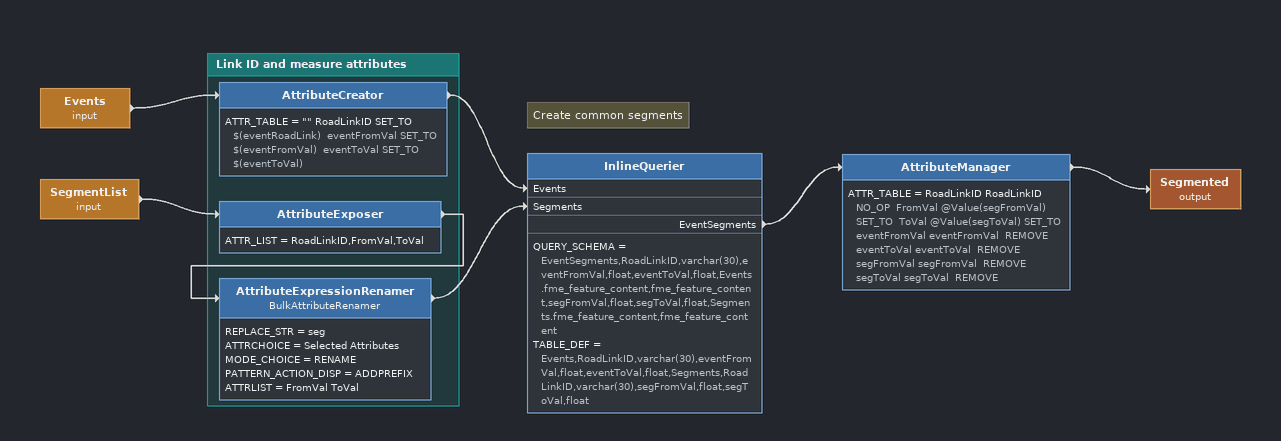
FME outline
Events (input)
    -> AttributeCreator
SegmentList (input)
    -> AttributeExposer
Note: Create common segments
InlineQuerier
    QUERY_SCHEMA = EventSegments,RoadLinkID,varchar(30),eventFromVal,float,eventToVal,float,Events.fme_feature_content,fme_feature_content,segFromVal,float,segToVal,float,Segments.fme_feature_content,fme_feature_content
    TABLE_DEF = Events,RoadLinkID,varchar(30),eventFromVal,float,eventToVal,float,Segments,RoadLinkID,varchar(30),segFromVal,float,segToVal,float
    EventSegments -> AttributeManager
AttributeManager
    ATTR_TABLE = RoadLinkID RoadLinkID  NO_OP  FromVal @Value(segFromVal) SET_TO  ToVal @Value(segToVal) SET_TO eventFromVal eventFromVal  REMOVE eventToVal eventToVal  REMOVE segFromVal segFromVal  REMOVE segToVal segToVal  REMOVE
    -> Segmented (output)
Segmented (output)

Bookmark: Link ID and measure attributes
AttributeCreator
    ATTR_TABLE = "" RoadLinkID SET_TO $(eventRoadLink)  eventFromVal SET_TO $(eventFromVal)  eventToVal SET_TO $(eventToVal)
    -> InlineQuerier [Events]
AttributeExposer
    ATTR_LIST = RoadLinkID,FromVal,ToVal
    -> AttributeExpressionRenamer
AttributeExpressionRenamer: BulkAttributeRenamer
    REPLACE_STR = seg
    ATTRCHOICE = Selected Attributes
    MODE_CHOICE = RENAME
    PATTERN_ACTION_DISP = ADDPREFIX
    ATTRLIST = FromVal ToVal
    -> InlineQuerier [Segments]
